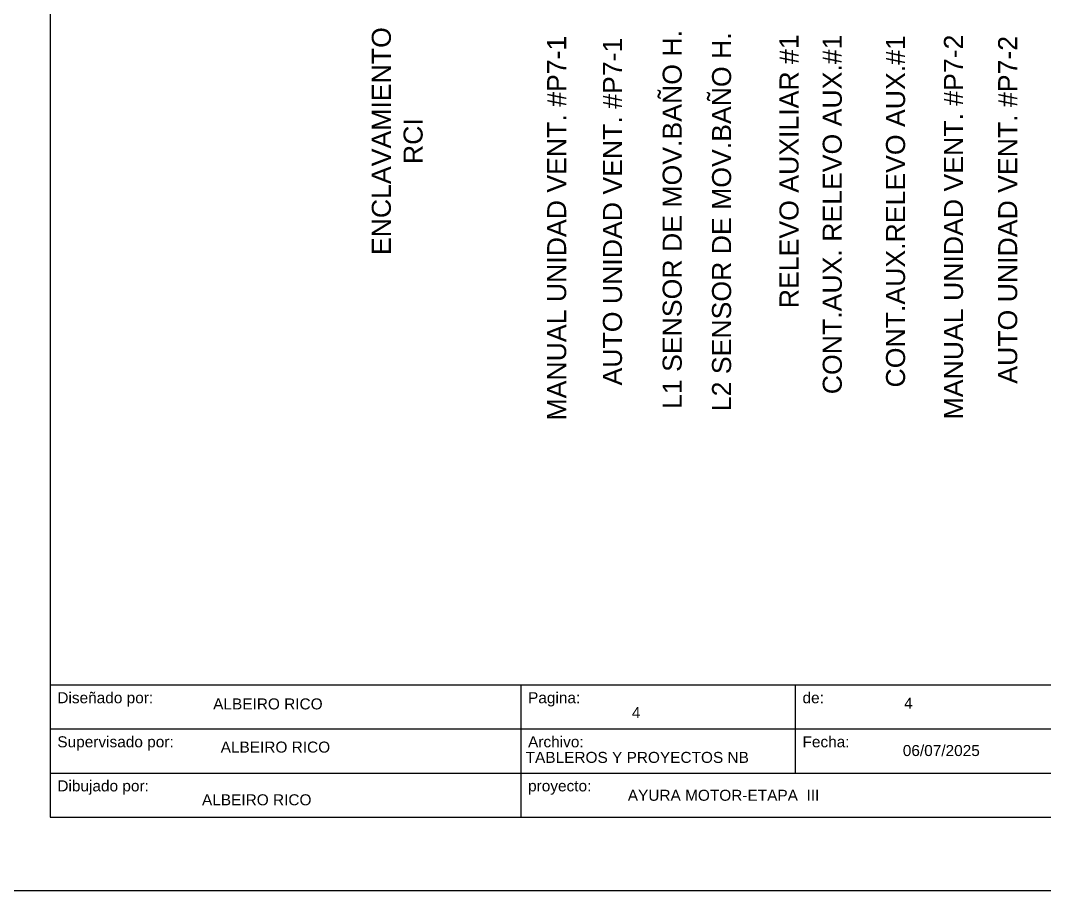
# Model space of a CAD drawing. Header units: millimetres. Extents: x 691 to 18605, y 670 to 10026.
# Drawn here: x 3889 to 4413, y 5345 to 5790 of the extents above; entities that cross this region are included whole.
import ezdxf
from ezdxf.enums import TextEntityAlignment as Align

# ---------------------------------------------------------------- set-up
doc = ezdxf.new("R2010")
doc.units = ezdxf.units.MM
doc.styles.get("Standard").update_dxf_attribs({"font": 'arial.ttf'})

# ---------------------------------------------------------------- blocks, each defined once
blk = doc.blocks.new('*T3')
at = {"color": 0, "linetype": 'ByBlock', "lineweight": -2}
for p, q in [((0, 0), (139.92, 0)), ((0, 0), (0, -18)), ((64.08, 0), (64.08, -18)), ((101.44, 0), (101.44, -12)), ((139.92, 0), (139.92, -18)), ((0, -6), (139.92, -6)), ((0, -12), (139.92, -12)), ((0, -18), (139.92, -18))]:
    blk.add_line(p, q, dxfattribs=at)
at = {"color": 0, "char_height": 1.5, "attachment_point": 1}
for s, insert, width in [('{\\fArial|b0|i0|c162|p34;Diseñado por:}', (1, -1), 62.0824), ('{\\fArial|b0|i0|c162|p34;Pagina:}', (65.08, -1), 35.3574), ('{\\fArial|b0|i0|c162|p34;de}:', (102.44, -1), 36.4813), ('{\\fArial|b0|i0|c162|p34;Supervisado por:}', (1, -7), 62.0824), ('{\\fArial|b0|i0|c162|p34;Archivo:}', (65.08, -7), 35.3574), ('Fecha:', (102.44, -7), 36.4813), ('Dibujado por:', (1, -13), 62.0824), ('{\\fArial|b0|i0|c162|p34;proyecto:}', (65.08, -13), 73.8387)]:
    blk.add_mtext(s, dxfattribs=dict(at, insert=insert, width=width))
blk = doc.blocks.new('CAJETIN')
for p, q in [((-259.4, 185.97), (-259.4, 0.07)), ((-259.4, 0.07), (0, 0.07))]:
    blk.add_line(p, q)
blk.add_lwpolyline([(-269.4, -9.93), (10, -9.93), (10, 205.97), (-269.4, 205.97)], close=True)
blk.add_blockref('*T3', (-259.4, 18.07))
for tag, p in [('DISEÑADO_POR', (-230.86, 14.78)), ('SUPERVISADO_POR', (-229.59, 8.32)), ('DIBUJADO_POR', (-231.25, 2.42))]:
    blk.add_attdef(tag, text='', height=1.5).set_placement(p, align=Align.MIDDLE)
for tag, p in [('DE', (-143.12, 14.83)), ('F', (-73.9, 14.47)), ('PAGINA', (-180.19, 13.54)), ('A', (-97.02, 13.49)), ('FECHA', (-143.31, 8.38)), ('V', (-96.96, 8.58)), ('H', (-74.46, 8.76)), ('ARCHIVO', (-179.45, 8.2)), ('PROYECTO', (-180.75, 3.04)), ('HZ', (-98.06, 2.87)), ('OR', (-74.83, 2.5))]:
    blk.add_attdef(tag, p, '', height=1.5)

msp = doc.modelspace()

# ---------------------------------------------------------------- block references
at = {"color": 0}
ref = msp.add_blockref('CAJETIN', (4879.84, 5382.19), dxfattribs=dict(at, xscale=3.761929394681115, yscale=3.761929394681115, zscale=3.761929394681115))
ref.add_attrib('PROYECTO', 'AYURA MOTOR-ETAPA  III', dxfattribs={"height": 5.6429}).set_placement((4199.89, 5393.63), align=Align.MIDDLE_LEFT)
ref.add_attrib('ARCHIVO', 'TABLEROS Y PROYECTOS NB', dxfattribs={"height": 5.6429}).set_placement((4204.74, 5413.03), align=Align.MIDDLE)
ref.add_attrib('DE', '4', (4341.42, 5437.97), dxfattribs={"height": 5.64})
ref.add_attrib('PAGINA', '4', (4201.97, 5433.12), dxfattribs={"height": 5.64})
ref.add_attrib('FECHA', '06/07/2025', (4340.73, 5413.72), dxfattribs={"height": 5.643})
ref.add_attrib('DIBUJADO_POR', 'ALBEIRO RICO', dxfattribs={"height": 5.6429}).set_placement((4009.87, 5391.31), align=Align.MIDDLE)
ref.add_attrib('SUPERVISADO_POR', 'ALBEIRO RICO', dxfattribs={"height": 5.6429}).set_placement((4019.43, 5418.3), align=Align.MIDDLE)
ref.add_attrib('DISEÑADO_POR', 'ALBEIRO RICO', dxfattribs={"height": 5.6429}).set_placement((4015.59, 5440.41), align=Align.MIDDLE)

# ---------------------------------------------------------------- texts
at = {"color": 0, "lineweight": 0, "char_height": 9.7644, "attachment_point": 2, "rotation": 90}
for s, insert, width in [(' ENCLAVAMIENTO RCI', (4068.78, 5728.59), 71.1545), ('MANUAL UNIDAD VENT. #P7-1', (4158.57, 5684.05), 211.4218), ('AUTO UNIDAD VENT. #P7-1', (4187.15, 5692.52), 176.3824), ('L1 SENSOR DE MOV.BAÑO H.', (4217.75, 5688.48), 310.206), ('L2 SENSOR DE MOV.BAÑO H.', (4243.03, 5687.32), 310.206), ('RELEVO AUXILIAR #1', (4277.57, 5713.17), 310.206), ('CONT.AUX. RELEVO AUX.#1', (4299.72, 5691.08), 216.0889), ('CONT.AUX.RELEVO AUX.#1', (4332.12, 5692.64), 216.0889), ('MANUAL UNIDAD VENT. #P7-2', (4361.8, 5684.63), 227.824), ('AUTO UNIDAD VENT. #P7-2', (4389.55, 5693.42), 211.5793)]:
    msp.add_mtext(s, dxfattribs=dict(at, insert=insert, width=width))

doc.saveas('drawing.dxf')
